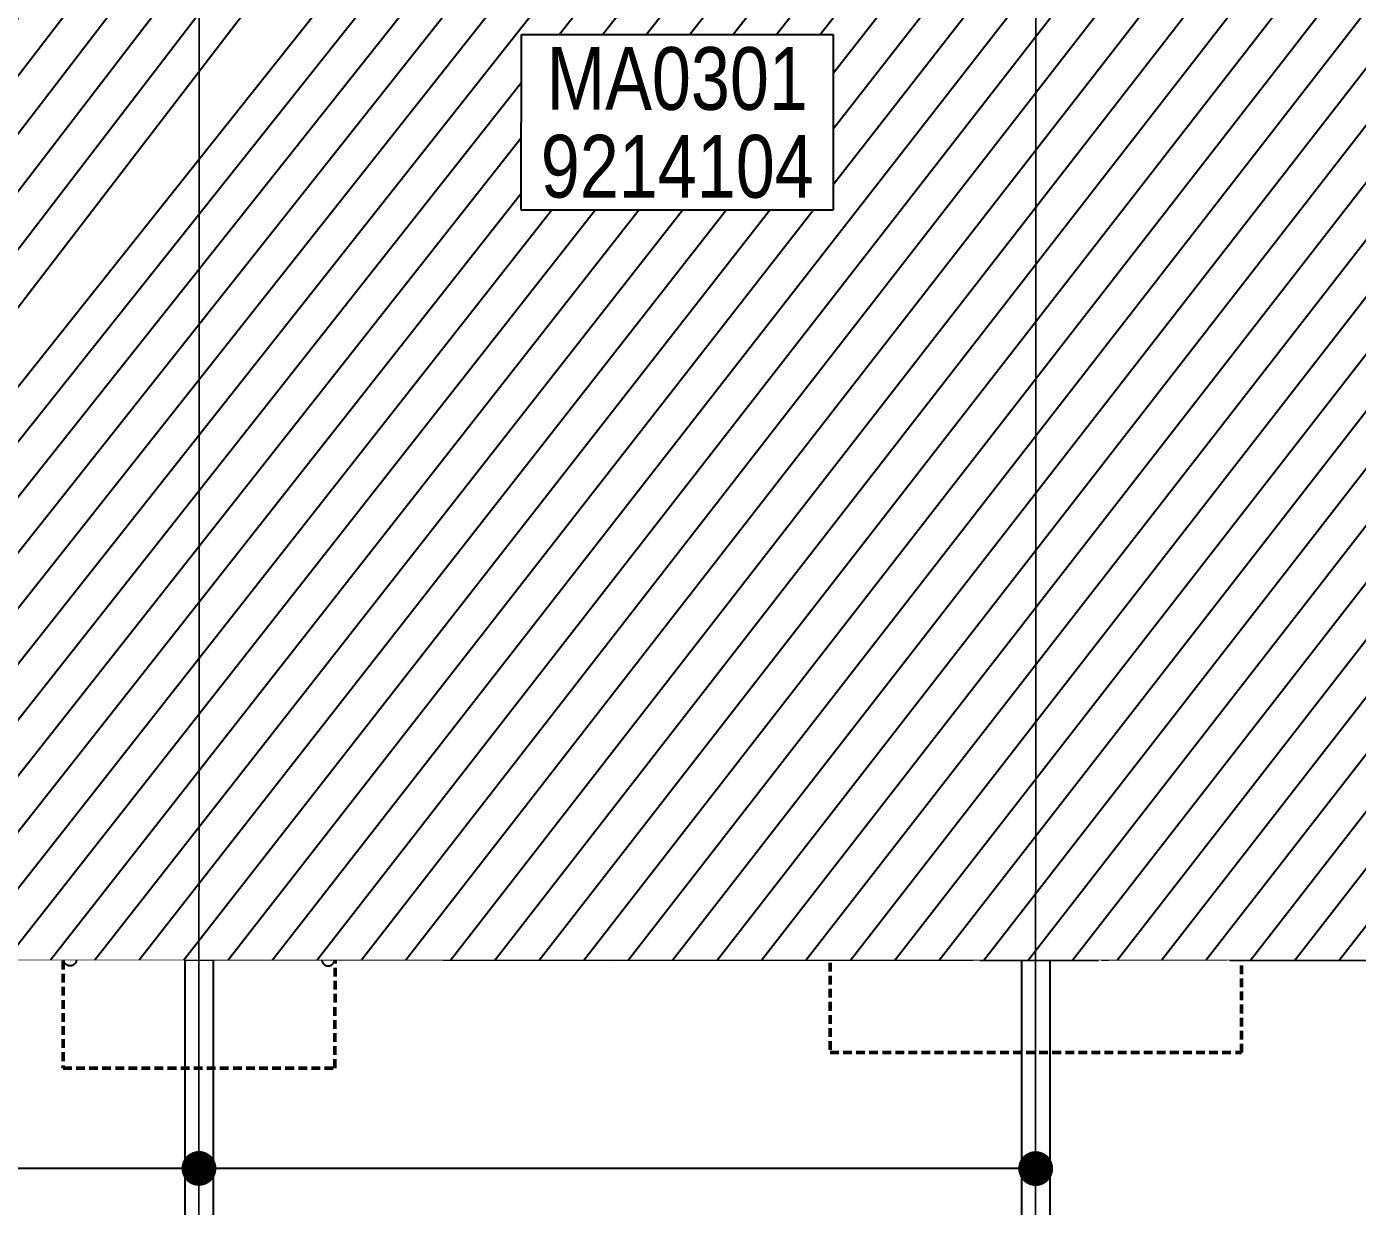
# Model space of a CAD drawing. Header units: centimetres. Extents: x -6122352 to 7132207, y -1694241 to 1947892.
# Drawn here: x 61283 to 70825, y -128725 to -120267 of the extents above; entities that cross this region are included whole.
import ezdxf
from ezdxf.xclip import XClip

# ---------------------------------------------------------------- set-up
doc = ezdxf.new("R2010")
doc.units = ezdxf.units.CM
doc.header["$MEASUREMENT"] = 0
doc.header["$XCLIPFRAME"] = 2
for name, pattern in [('DASHED2', [0.375, 0.25, -0.125]), ('XR-AR-END-SETTING OUT PLAN$0$23585-XR-AR-END-GROUND FLOOR$0$23261-XR-AR-SI-GF$0$HIDDEN', [0.375, 0.25, -0.125]), ('XR-AR-END-SETTING OUT PLAN$0$23585-XR-AR-END-GROUND FLOOR$0$945-4P-1-101-GROUND FLOOR PLAN$0$XR-MIDDLE-GROUND FLOOR PLAN$0$HIDDEN2', [0.1875, 0.125, -0.0625]), ('XR-AR-END-SETTING OUT PLAN$0$23585-XR-AR-END-GROUND FLOOR$0$XR-END-GROUND FLOOR PLAN$0$HIDDEN', [9.525, 6.35, -3.175]), ('XR-AR-END-SETTING OUT PLAN$0$23585-XR-AR-END-GROUND FLOOR$0$XR-END-GROUND FLOOR PLAN$0$HIDDEN2', [0.1875, 0.125, -0.0625]), ('XR-AR-MID-SETTING OUT FOR MASTER$0$23585-XR-AR-MID-GROUND FLOOR$0$23261-XR-AR-SI-GF$0$HIDDEN', [0.375, 0.25, -0.125]), ('XR-AR-MID-SETTING OUT FOR MASTER$0$23585-XR-AR-MID-GROUND FLOOR$0$945-4P-1-101-GROUND FLOOR PLAN$0$XR-MIDDLE-GROUND FLOOR PLAN$0$HIDDEN', [9.525, 6.35, -3.175]), ('XR-AR-MID-SETTING OUT FOR MASTER$0$23585-XR-AR-MID-GROUND FLOOR$0$945-4P-1-101-GROUND FLOOR PLAN$0$XR-MIDDLE-GROUND FLOOR PLAN$0$HIDDEN2', [0.1875, 0.125, -0.0625])]:
    doc.linetypes.add(name, pattern=pattern)
for name, color, linetype in [('00-MI-DIM', 7, 'Continuous'), ('@MI-REF LAYER', 7, 'Continuous'), ('B_TH_6', 7, 'Continuous'), ('XR-AR-END-SETTING OUT PLAN$0$23585-XR-AR-END-GROUND FLOOR$0$A-Flor-Hral', 3, 'Continuous'), ('XR-AR-END-SETTING OUT PLAN$0$23585-XR-AR-END-GROUND FLOOR$0$A-Flor-Strs', 1, 'Continuous'), ('XR-AR-MID-SETTING OUT FOR MASTER$0$23585-XR-AR-MID-GROUND FLOOR$0$A-Flor-Strs', 1, 'Continuous'), ('XR-AR-MID-SETTING OUT FOR MASTER$0$23585-XR-AR-MID-GROUND FLOOR$0$GS-HATCH-FLOOR TILE', 251, 'Continuous')]:
    doc.layers.add(name, color=color, linetype=linetype)
doc.layers.add('08-Compound Wall-4', color=7, linetype='Continuous', lineweight=25, true_color=0xff4405)
doc.layers.add('23585-XR-AR-DAMAC PLOT LIMITS$0$1-End units', color=7, linetype='Continuous', lineweight=5, true_color=0xf8991e)
for name, color, linetype, lineweight in [('23585-XR-AR-DAMAC PLOT LIMITS$0$1-Mid units', 41, 'Continuous', 5), ('@ Foundations', 4, 'DASHED2', 50), ('A-ANNO-TEXT', 3, 'Continuous', 25), ('XR-AR-END-SETTING OUT PLAN$0$23585-XR-AR-END-GROUND FLOOR$0$A-DOOR-FULL', 1, 'Continuous', 9), ('XR-AR-END-SETTING OUT PLAN$0$23585-XR-AR-END-GROUND FLOOR$0$A-FLOR-OVHD', 9, 'XR-AR-END-SETTING OUT PLAN$0$23585-XR-AR-END-GROUND FLOOR$0$23261-XR-AR-SI-GF$0$HIDDEN', 15), ('XR-AR-END-SETTING OUT PLAN$0$23585-XR-AR-END-GROUND FLOOR$0$A-GLAZ-SILL', 8, 'Continuous', 5), ('XR-AR-END-SETTING OUT PLAN$0$23585-XR-AR-END-GROUND FLOOR$0$A-GLAZ-WNDO', 232, 'Continuous', 9), ('XR-AR-END-SETTING OUT PLAN$0$23585-XR-AR-END-GROUND FLOOR$0$A-WALL', 7, 'Continuous', 30), ('XR-AR-END-SETTING OUT PLAN$0$23585-XR-AR-END-GROUND FLOOR$0$A-WALL-FNSH', 9, 'Continuous', 5), ('XR-AR-END-SETTING OUT PLAN$0$23585-XR-AR-END-GROUND FLOOR$0$S-COLS', 51, 'Continuous', 40), ('XR-AR-END-SETTING OUT PLAN$0$23585-XR-AR-END-GROUND FLOOR$0$S-COLS-PATT', 8, 'Continuous', 5), ('XR-AR-MID-SETTING OUT FOR MASTER$0$23585-XR-AR-MID-GROUND FLOOR$0$$A-GLAZ-WNDO', 232, 'Continuous', 9), ('XR-AR-MID-SETTING OUT FOR MASTER$0$23585-XR-AR-MID-GROUND FLOOR$0$$A-WALL', 1, 'Continuous', 5), ('XR-AR-MID-SETTING OUT FOR MASTER$0$23585-XR-AR-MID-GROUND FLOOR$0$A-DOOR', 31, 'Continuous', 5), ('XR-AR-MID-SETTING OUT FOR MASTER$0$23585-XR-AR-MID-GROUND FLOOR$0$A-DOOR-FULL', 1, 'Continuous', 9), ('XR-AR-MID-SETTING OUT FOR MASTER$0$23585-XR-AR-MID-GROUND FLOOR$0$A-EQUP-KITN-PLAN', 202, 'Continuous', 9), ('XR-AR-MID-SETTING OUT FOR MASTER$0$23585-XR-AR-MID-GROUND FLOOR$0$A-FLOR-OVHD', 9, 'XR-AR-MID-SETTING OUT FOR MASTER$0$23585-XR-AR-MID-GROUND FLOOR$0$23261-XR-AR-SI-GF$0$HIDDEN', 15), ('XR-AR-MID-SETTING OUT FOR MASTER$0$23585-XR-AR-MID-GROUND FLOOR$0$A-FLOR-PATT', 8, 'Continuous', 5), ('XR-AR-MID-SETTING OUT FOR MASTER$0$23585-XR-AR-MID-GROUND FLOOR$0$A-GLAZ-SILL', 8, 'Continuous', 5), ('XR-AR-MID-SETTING OUT FOR MASTER$0$23585-XR-AR-MID-GROUND FLOOR$0$A-GLAZ-WNDO', 232, 'Continuous', 9), ('XR-AR-MID-SETTING OUT FOR MASTER$0$23585-XR-AR-MID-GROUND FLOOR$0$A-WALL', 7, 'Continuous', 30), ('XR-AR-MID-SETTING OUT FOR MASTER$0$23585-XR-AR-MID-GROUND FLOOR$0$A-WALL-FNSH', 9, 'Continuous', 5), ('XR-AR-MID-SETTING OUT FOR MASTER$0$23585-XR-AR-MID-GROUND FLOOR$0$S-COLS', 51, 'Continuous', 40)]:
    doc.layers.add(name, color=color, linetype=linetype, lineweight=lineweight)
doc.styles.add('Xref group 33-41$0$Overall SOP Plan$0$LAC-609-NG10-1-XREF-GRID-125SC$0$GRID-DIM-NO', font='arial.ttf', dxfattribs={"width": 0.8})

# ---------------------------------------------------------------- blocks, each defined once
blk = doc.blocks.new('23585-XR-AR-DAMAC PLOT LIMITS')
at = {"layer": '23585-XR-AR-DAMAC PLOT LIMITS$0$1-End units', "color": 251, "true_color": 0x636466}
blk.add_lwpolyline([(496517.9643, 2768874.1215), (496522.0177, 2768878.5453), (496524.1457, 2768880.8677), (496541.8407, 2768864.6541), (496535.6593, 2768857.9077)], close=True, dxfattribs=at)
at = {"layer": '23585-XR-AR-DAMAC PLOT LIMITS$0$1-Mid units', "color": 251, "true_color": 0x636466}
for points in [[(496513.9109, 2768869.6977), (496517.9643, 2768874.1215), (496535.6593, 2768857.9077), (496531.6059, 2768853.4841)], [(496509.8575, 2768865.2741), (496513.9109, 2768869.6977), (496531.6059, 2768853.4841), (496527.5525, 2768849.0603)]]:
    blk.add_lwpolyline(points, close=True, dxfattribs=at)
blk = doc.blocks.new('A$Cf093b529')
at = {"layer": 'A-ANNO-TEXT'}
blk.add_blockref('23585-XR-AR-DAMAC PLOT LIMITS', (-495391.9901, -2768603.4419), dxfattribs=at)
blk = doc.blocks.new('XR-AR-END-SETTING OUT PLAN$0$23585-XR-AR-END-GROUND FLOOR$0$XR-END-GROUND FLOOR PLAN$0$A$C69996ABC')
at = {"layer": 'XR-AR-END-SETTING OUT PLAN$0$23585-XR-AR-END-GROUND FLOOR$0$A-GLAZ-SILL'}
blk.add_line((0.25, 1), (0.25, 0.1), dxfattribs=at)
at = {"layer": 'XR-AR-END-SETTING OUT PLAN$0$23585-XR-AR-END-GROUND FLOOR$0$A-GLAZ-WNDO'}
for p, q in [((0, 1), (0, 0.95)), ((0.25, 1), (0, 1)), ((0.15, 0.95), (0.15, 1)), ((0.15, 1), (0.15, 0.1)), ((0, 0.95), (0.15, 0.95)), ((0, 0.95), (0, 0.15)), ((0.15, 0.15), (0, 0.15)), ((0, 0.1), (0, 0.15)), ((0.25, 0.1), (0, 0.1)), ((0.15, 0.1), (0.15, 0.15))]:
    blk.add_line(p, q, dxfattribs=at)
blk.add_lwpolyline([(0, 0.95), (0, 0.15), (0.05, 0.15), (0.05, 0.95)], close=True, dxfattribs=at)
blk.add_lwpolyline([(0.05, 0.1), (0, 0.1)], dxfattribs=at)
blk = doc.blocks.new('*U129')
for points in [[(91, 0), (41, 0), (41, 1021), (91, 1021)], [(0, 0), (38, 0), (38, -50), (50, -50), (50, -122), (0, -122)], [(1100, 0), (1062, 0), (1062, -50), (1050, -50), (1050, -122), (1100, -122)]]:
    blk.add_lwpolyline(points, close=True)
at = {"color": 8, "linetype": 'XR-AR-END-SETTING OUT PLAN$0$23585-XR-AR-END-GROUND FLOOR$0$XR-END-GROUND FLOOR PLAN$0$HIDDEN2'}
blk.add_arc((41, 0), 1021, 0, 90, dxfattribs=at)
at = {"layer": 'XR-AR-END-SETTING OUT PLAN$0$23585-XR-AR-END-GROUND FLOOR$0$A-GLAZ-SILL', "linetype": 'XR-AR-END-SETTING OUT PLAN$0$23585-XR-AR-END-GROUND FLOOR$0$945-4P-1-101-GROUND FLOOR PLAN$0$XR-MIDDLE-GROUND FLOOR PLAN$0$HIDDEN2', "ltscale": 3}
blk.add_lwpolyline([(0, 0), (1100, 0), (1100, -122), (0, -122)], close=True, dxfattribs=at)
blk = doc.blocks.new('*U36')
at = {"linetype": 'XR-AR-END-SETTING OUT PLAN$0$23585-XR-AR-END-GROUND FLOOR$0$XR-END-GROUND FLOOR PLAN$0$HIDDEN', "ltscale": 0.2}
blk.add_lwpolyline([(672.5, 0, 0, 0, 0), (125, 0, 16.7, 16.7, 0), (62.5, -171.7, 16.7, 16.7, 0), (-62.5, 171.7, 16.7, 16.7, 0), (-125, 0, 0, 0, 0), (-771.8, 0, 0, 0, 0)], format="xyseb", dxfattribs=at)
blk = doc.blocks.new('XR-AR-END-SETTING OUT PLAN$0$23585-XR-AR-END-GROUND FLOOR$0$A$C75a8815d')
at = {"layer": 'XR-AR-END-SETTING OUT PLAN$0$23585-XR-AR-END-GROUND FLOOR$0$S-COLS', "color": 252, "lineweight": 30}
for points in [[(6049.9, 3656.8), (6049.9, 2256.8), (6249.9, 2256.8), (6249.9, 3656.8)], [(6050, 1200), (6050, 0), (6250, 0), (6250, 1200)]]:
    blk.add_lwpolyline(points, close=True, dxfattribs=at)
blk = doc.blocks.new('XR-AR-END-SETTING OUT PLAN')
at = {"layer": '08-Compound Wall-4', "ltscale": 100}
blk.add_lwpolyline([(9050.1, 5500), (9050.1, 1500), (9250.1, 1500), (9250.1, 5500)], dxfattribs=at)
at = {"layer": 'XR-AR-END-SETTING OUT PLAN$0$23585-XR-AR-END-GROUND FLOOR$0$A-Flor-Hral', "color": 8}
for p, q in [((8000.1, 11526.8), (8000.1, 12800)), ((8050.1, 11545), (8050.1, 12850))]:
    blk.add_line(p, q, dxfattribs=at)
at = {"layer": 'XR-AR-END-SETTING OUT PLAN$0$23585-XR-AR-END-GROUND FLOOR$0$A-FLOR-OVHD', "color": 8, "ltscale": 5}
blk.add_lwpolyline([(8549.8, 7912.7), (9050, 7912.7), (9050, 7412.7), (8549.8, 7412.7)], close=True, dxfattribs=at)
for points in [[(8549.8, 7912.7), (9050, 7412.7)], [(9050, 7912.7), (8549.8, 7412.7)], [(8850.1, 5750), (9050.1, 6550)], [(8850.1, 6550), (9050.1, 5750)]]:
    blk.add_lwpolyline(points, dxfattribs=at)
at = {"layer": 'XR-AR-END-SETTING OUT PLAN$0$23585-XR-AR-END-GROUND FLOOR$0$A-Flor-Strs', "color": 8}
for p, q in [((7950.1, 12800), (7950.1, 11508.5)), ((8000.1, 12190), (7950.1, 12190)), ((8050.1, 12190), (9050.1, 12190)), ((8000.1, 11910), (7950.1, 11910)), ((8050.1, 11910), (9050.1, 11910)), ((8000.1, 11630), (7950.1, 11630)), ((8050.1, 11630), (8280.1, 11630))]:
    blk.add_line(p, q, dxfattribs=at)
at = {"layer": 'XR-AR-END-SETTING OUT PLAN$0$23585-XR-AR-END-GROUND FLOOR$0$A-Flor-Strs', "color": 8, "linetype": 'XR-AR-END-SETTING OUT PLAN$0$23585-XR-AR-END-GROUND FLOOR$0$XR-END-GROUND FLOOR PLAN$0$HIDDEN', "ltscale": 0.1}
for p, q in [((8280.1, 11630), (8413.8, 11630)), ((8500, 11630), (9050.1, 11630)), ((7950.1, 11508.5), (7950.1, 8110)), ((8000.1, 9060), (8000.1, 11526.8)), ((8050.1, 9010), (8050.1, 11545)), ((8000.1, 11350), (7950.1, 11350)), ((8050.1, 11350), (9050.1, 11350)), ((8000.1, 11070), (7950.1, 11070)), ((8050.1, 11070), (9050.1, 11070)), ((8000.1, 10790), (7950.1, 10790)), ((8050.1, 10790), (9050.1, 10790)), ((8000.1, 10510), (7950.1, 10510)), ((8050.1, 10510), (9050.1, 10510)), ((8000.1, 10230), (7950.1, 10230)), ((8050.1, 10230), (9030.1, 10230)), ((8000.1, 9950), (7950.1, 9950)), ((8050.1, 9950), (9030.1, 9950)), ((8050.1, 9840), (9030.1, 9840)), ((8000.1, 9670), (7950.1, 9670)), ((8050.1, 9670), (9030.1, 9670)), ((8000.1, 9390), (7950.1, 9390)), ((8050.1, 9390), (9030.1, 9390)), ((8000.1, 9110), (7950.1, 9110)), ((8050.1, 9110), (9030.1, 9110)), ((7950.1, 9060), (8000.1, 9060)), ((7950.1, 9010), (8050.1, 9010)), ((7950.1, 8210), (9050.1, 8210)), ((7950.1, 8160), (9050.1, 8160)), ((7950.1, 8110), (9050.1, 8110))]:
    blk.add_line(p, q, dxfattribs=at)
at = {"layer": 'XR-AR-END-SETTING OUT PLAN$0$23585-XR-AR-END-GROUND FLOOR$0$A-Flor-Strs', "color": 8}
for points in [[(8550.1, 12190), (8550.1, 13300), (7110.1, 13300)], [(8413.8, 11630), (8500.1, 11630)]]:
    blk.add_lwpolyline(points, dxfattribs=at)
at = {"layer": 'XR-AR-END-SETTING OUT PLAN$0$23585-XR-AR-END-GROUND FLOOR$0$A-Flor-Strs', "color": 8, "const_width": 20}
blk.add_lwpolyline([(8325.1, 12330), (8550.1, 12190), (8775.1, 12330)], dxfattribs=at)
at = {"layer": 'XR-AR-END-SETTING OUT PLAN$0$23585-XR-AR-END-GROUND FLOOR$0$A-WALL', "color": 8}
for p, q in [((8100.1, 6650), (9250.1, 6650)), ((8100.1, 6650), (8100.1, 6550)), ((8750.1, 5750), (8750.1, 6650)), ((9250.1, 6650), (9250.1, 5500)), ((8100.1, 6550), (8750.1, 6550)), ((8700.1, 5750), (8750.1, 5750)), ((8700.1, 5500), (8700.1, 5750)), ((9250.1, 5500), (8700.1, 5500)), ((9050.1, 5500), (9050.1, 5500))]:
    blk.add_line(p, q, dxfattribs=at)
for points in [[(9250.1, 6650), (9050.1, 6650), (9050.1, 8750), (6850.1, 8750), (6850.1, 8700), (6750.1, 8700), (6750.1, 8750), (6650.1, 8750), (6650.1, 8850), (6950.1, 8850), (6950.1, 8900), (7050.1, 8900), (7050.1, 8850), (9050.1, 8850), (9050.1, 10350), (7050.1, 10350), (7050.1, 9800), (6950.1, 9800), (6950.1, 10550), (7050.1, 10550), (7050.1, 10450), (9050.1, 10450), (9049.9, 19523.4), (9250, 19523.4)], [(7150.1, 12100), (7100.1, 12100), (7100.1, 11550), (7150.1, 11550)], [(3250.1, 5500), (7760.1, 5500), (7760.1, 5750), (3250.1, 5750)]]:
    blk.add_lwpolyline(points, close=True, dxfattribs=at)
for points in [[(7250.1, 12200), (7250.1, 11450), (6950.1, 11450), (6950.1, 12750), (7950.1, 12750), (7950.1, 12650), (7100.1, 12650), (7100.1, 12200), (7250.1, 12200), (7250.1, 12200), (7250.1, 12200)], [(7050.1, 10450), (7050.1, 10350)], [(9050.1, 10450), (9050.1, 10350)], [(6750.1, 7650), (6750.1, 7800), (6850.1, 7800), (6850.1, 7750), (7450.1, 7750), (7450.1, 5750), (7350.1, 5750), (7350.1, 7650), (6750.1, 7650)], [(9050.1, 5750), (8850.1, 5750), (8850.1, 6550), (9050.1, 6550), (9050.1, 5750)]]:
    blk.add_lwpolyline(points, dxfattribs=at)
at = {"layer": 'XR-AR-END-SETTING OUT PLAN$0$23585-XR-AR-END-GROUND FLOOR$0$A-WALL-FNSH', "color": 8}
for p, q in [((6870.1, 8700), (6850.1, 8700)), ((9030.1, 8730), (6870.1, 8730)), ((6870.1, 8730), (6870.1, 8700)), ((9030.1, 6670), (9030.1, 8730)), ((8080.1, 6670), (9030.1, 6670)), ((8080.1, 6670), (8080.1, 6530)), ((8080.1, 6530), (8730.1, 6530)), ((8730.1, 5770), (8730.1, 6530)), ((8680.1, 5650), (8680.1, 5770)), ((8680.1, 5770), (8730.1, 5770))]:
    blk.add_line(p, q, dxfattribs=at)
for points in [[(6981.5, 9800), (7070.1, 9800), (7070.1, 10330), (9030.1, 10330), (9030.1, 8870), (7070.1, 8870), (7070.1, 8900), (7050.1, 8900)], [(6850.1, 7800), (6870.1, 7800), (6870.1, 7770), (7470.1, 7770), (7470.1, 5770), (7780.1, 5770), (7780.1, 5650)]]:
    blk.add_lwpolyline(points, dxfattribs=at)
at = {"layer": 'XR-AR-END-SETTING OUT PLAN$0$23585-XR-AR-END-GROUND FLOOR$0$S-COLS-PATT', "color": 8}
for p, q in [((7100.1, 12100), (7137.4, 12100)), ((7141.9, 12100), (7150.1, 12100)), ((7200.1, 12100), (7250.1, 12100))]:
    blk.add_line(p, q, dxfattribs=at)
at = {"color": 8, "xscale": 1000.000000000054, "yscale": 1000.000000000054, "zscale": 1000.000000000054, "rotation": 90}
blk.add_blockref('XR-AR-END-SETTING OUT PLAN$0$23585-XR-AR-END-GROUND FLOOR$0$XR-END-GROUND FLOOR PLAN$0$A$C69996ABC', (8780.1, 5500), dxfattribs=at)
at = {"layer": 'XR-AR-END-SETTING OUT PLAN$0$23585-XR-AR-END-GROUND FLOOR$0$A-DOOR-FULL', "color": 8, "rotation": 270}
for p, xscale, yscale, zscale in [((7050.1, 10550), -0.8181818181818169, 0.8181818181818169, 0.8181818181818167), ((7050.1, 8900), -0.8181818181818169, 0.8181818181818169, 0.8181818181818167), ((6850.1, 8700), 0.8181818181818152, 0.8181818181818152, 0.8181818181818152)]:
    blk.add_blockref('*U129', p, dxfattribs=dict(at, xscale=xscale, yscale=yscale, zscale=zscale))
at = {"layer": 'XR-AR-END-SETTING OUT PLAN$0$23585-XR-AR-END-GROUND FLOOR$0$A-FLOR-OVHD', "color": 8, "xscale": -0.999999999999999, "rotation": 199.9831065219304}
blk.add_blockref('*U36', (8500, 11710), dxfattribs=at)
at = {"layer": 'XR-AR-END-SETTING OUT PLAN$0$23585-XR-AR-END-GROUND FLOOR$0$S-COLS-PATT', "color": 8}
blk.add_blockref('XR-AR-END-SETTING OUT PLAN$0$23585-XR-AR-END-GROUND FLOOR$0$A$C75a8815d', (3000.1, 5500), dxfattribs=at)
blk = doc.blocks.new('END UNIT')
at = {"xscale": 0.001, "yscale": 0.001, "zscale": 0.001}
blk.add_blockref('XR-AR-END-SETTING OUT PLAN', (-9.1502, 0), dxfattribs=at)
blk = doc.blocks.new('XR-AR-MID-SETTING OUT FOR MASTER$0$23585-XR-AR-MID-GROUND FLOOR$0$945-4P-1-101-GROUND FLOOR PLAN$0$XR-MIDDLE-CAR PARK HATCH')
at = {"layer": 'XR-AR-MID-SETTING OUT FOR MASTER$0$23585-XR-AR-MID-GROUND FLOOR$0$A-FLOR-PATT'}
blk.add_lwpolyline([(9250, 100), (9250, 5500), (15050, 5502.7), (15050, 100.5)], close=True, dxfattribs=at)
blk = doc.blocks.new('*U1930')
for points in [[(91, 0), (41, 0), (41, 1021), (91, 1021)], [(0, 0), (38, 0), (38, -50), (50, -50), (50, -122), (0, -122)], [(1100, 0), (1062, 0), (1062, -50), (1050, -50), (1050, -122), (1100, -122)]]:
    blk.add_lwpolyline(points, close=True)
at = {"color": 8, "linetype": 'XR-AR-MID-SETTING OUT FOR MASTER$0$23585-XR-AR-MID-GROUND FLOOR$0$945-4P-1-101-GROUND FLOOR PLAN$0$XR-MIDDLE-GROUND FLOOR PLAN$0$HIDDEN2'}
blk.add_arc((41, 0), 1021, 0, 90, dxfattribs=at)
at = {"layer": 'XR-AR-MID-SETTING OUT FOR MASTER$0$23585-XR-AR-MID-GROUND FLOOR$0$A-GLAZ-SILL', "linetype": 'XR-AR-MID-SETTING OUT FOR MASTER$0$23585-XR-AR-MID-GROUND FLOOR$0$945-4P-1-101-GROUND FLOOR PLAN$0$XR-MIDDLE-GROUND FLOOR PLAN$0$HIDDEN2', "ltscale": 3}
blk.add_lwpolyline([(0, 0), (1100, 0), (1100, -122), (0, -122)], close=True, dxfattribs=at)
blk = doc.blocks.new('*U27')
for points in [[(91, 0), (41, 0), (41, 1021), (91, 1021)], [(0, 0), (38, 0), (38, -50), (50, -50), (50, -250), (0, -250)], [(1100, 0), (1062, 0), (1062, -50), (1050, -50), (1050, -250), (1100, -250)]]:
    blk.add_lwpolyline(points, close=True)
at = {"color": 8, "linetype": 'XR-AR-MID-SETTING OUT FOR MASTER$0$23585-XR-AR-MID-GROUND FLOOR$0$945-4P-1-101-GROUND FLOOR PLAN$0$XR-MIDDLE-GROUND FLOOR PLAN$0$HIDDEN2'}
blk.add_arc((41, 0), 1021, 0, 90, dxfattribs=at)
at = {"layer": 'XR-AR-MID-SETTING OUT FOR MASTER$0$23585-XR-AR-MID-GROUND FLOOR$0$A-GLAZ-SILL', "linetype": 'XR-AR-MID-SETTING OUT FOR MASTER$0$23585-XR-AR-MID-GROUND FLOOR$0$945-4P-1-101-GROUND FLOOR PLAN$0$XR-MIDDLE-GROUND FLOOR PLAN$0$HIDDEN2', "ltscale": 3}
blk.add_lwpolyline([(0, 0), (1100, 0), (1100, -250), (0, -250)], close=True, dxfattribs=at)
blk = doc.blocks.new('XR-AR-MID-SETTING OUT FOR MASTER$0$23585-XR-AR-MID-GROUND FLOOR$0$945-4P-1-101-GROUND FLOOR PLAN$0$XR-MIDDLE-GROUND FLOOR PLAN$0$A$C69996ABC')
at = {"layer": 'XR-AR-MID-SETTING OUT FOR MASTER$0$23585-XR-AR-MID-GROUND FLOOR$0$A-FLOR-OVHD', "linetype": 'XR-AR-MID-SETTING OUT FOR MASTER$0$23585-XR-AR-MID-GROUND FLOOR$0$945-4P-1-101-GROUND FLOOR PLAN$0$XR-MIDDLE-GROUND FLOOR PLAN$0$HIDDEN2', "ltscale": 5}
for p, q in [((0, 0.9), (0.1, 0.9)), ((0, 0.9), (0, 0)), ((0, 0), (0.1, 0))]:
    blk.add_line(p, q, dxfattribs=at)
blk.add_lwpolyline([(0.1, 0.85), (0.25, 0.45), (0.1, 0.05)], dxfattribs=at)
at = {"layer": 'XR-AR-MID-SETTING OUT FOR MASTER$0$23585-XR-AR-MID-GROUND FLOOR$0$A-GLAZ-WNDO'}
for p, q in [((0.1, 0.85), (0.1, 0.9)), ((0.1, 0.9), (0.1, 0)), ((0.25, 0.9), (0.25, 0.85)), ((0.25, 0.85), (0.1, 0.85)), ((0.25, 0.85), (0.25, 0.05)), ((0.1, 0), (0.1, 0.05)), ((0.1, 0.05), (0.25, 0.05)), ((0.25, 0), (0.25, 0.05))]:
    blk.add_line(p, q, dxfattribs=at)
for points in [[(0.25, 0.9), (0.1, 0.9)], [(0.1, 0), (0.25, 0)]]:
    blk.add_lwpolyline(points, dxfattribs=at)
blk.add_lwpolyline([(0.25, 0.85), (0.25, 0.05), (0.2, 0.05), (0.2, 0.85)], close=True, dxfattribs=at)
blk = doc.blocks.new('XR-AR-MID-SETTING OUT FOR MASTER$0$23585-XR-AR-MID-GROUND FLOOR$0$945-4P-1-101-GROUND FLOOR PLAN$0$XR-MIDDLE-GROUND FLOOR PLAN$0$A$C70344426')
at = {"layer": 'XR-AR-MID-SETTING OUT FOR MASTER$0$23585-XR-AR-MID-GROUND FLOOR$0$A-GLAZ-SILL'}
blk.add_line((0.25, 2.65), (0.25, 0), dxfattribs=at)
at = {"layer": 'XR-AR-MID-SETTING OUT FOR MASTER$0$23585-XR-AR-MID-GROUND FLOOR$0$A-GLAZ-WNDO'}
for p, q in [((0, 2.65), (0, 2.6)), ((0, 2.65), (0.25, 2.65)), ((0, 2.6), (0.15, 2.6)), ((0.15, 2.6), (0.15, 2.65)), ((0.15, 2.6), (0.15, 0)), ((0, 1.8), (0, 1.75)), ((0.15, 1.8), (0, 1.8)), ((0, 1.75), (0.15, 1.75)), ((0.15, 1.75), (0.15, 1.8)), ((0, 0.9), (0, 0.85)), ((0.15, 0.9), (0, 0.9)), ((0.15, 0.85), (0.15, 0.9)), ((0, 0.85), (0.15, 0.85)), ((0, 0.85), (0, 0.05)), ((0.15, 0.05), (0, 0.05)), ((0, 0), (0, 0.05)), ((0.15, 0), (0.15, 0.05)), ((0.25, 0), (0, 0))]:
    blk.add_line(p, q, dxfattribs=at)
blk.add_lwpolyline([(0.05, 1.8), (0.05, 2.6), (0, 2.6), (0, 0.9), (0.05, 0.9), (0.05, 1.75)], dxfattribs=at)
blk.add_lwpolyline([(0, 0.85), (0, 0.05), (0.05, 0.05), (0.05, 0.85)], close=True, dxfattribs=at)
blk = doc.blocks.new('*U28')
for points in [[(0, 70), (38, 70), (38, 120), (50, 120), (50, 180), (0, 180)], [(1100, 70), (1062, 70), (1062, 120), (1050, 120), (1050, 180), (1100, 180)], [(91, 70), (41, 70), (41, -951), (91, -951)]]:
    blk.add_lwpolyline(points, close=True)
at = {"color": 8, "linetype": 'XR-AR-MID-SETTING OUT FOR MASTER$0$23585-XR-AR-MID-GROUND FLOOR$0$945-4P-1-101-GROUND FLOOR PLAN$0$XR-MIDDLE-GROUND FLOOR PLAN$0$HIDDEN2'}
blk.add_arc((41, 70), 1021, 270, 0, dxfattribs=at)
at = {"layer": 'XR-AR-MID-SETTING OUT FOR MASTER$0$23585-XR-AR-MID-GROUND FLOOR$0$A-GLAZ-SILL', "linetype": 'XR-AR-MID-SETTING OUT FOR MASTER$0$23585-XR-AR-MID-GROUND FLOOR$0$945-4P-1-101-GROUND FLOOR PLAN$0$XR-MIDDLE-GROUND FLOOR PLAN$0$HIDDEN2', "ltscale": 3}
blk.add_lwpolyline([(0, 70), (1100, 70), (1100, 180), (0, 180)], close=True, dxfattribs=at)
blk = doc.blocks.new('XR-AR-MID-SETTING OUT FOR MASTER$0$23585-XR-AR-MID-GROUND FLOOR$0$945-4P-1-101-GROUND FLOOR PLAN$0$XR-MIDDLE-GROUND FLOOR PLAN$0$A$C2DB306E2')
at = {"layer": 'XR-AR-MID-SETTING OUT FOR MASTER$0$23585-XR-AR-MID-GROUND FLOOR$0$A-DOOR-FULL'}
for p, q in [((0.15, 1.25), (0.05, 1.25)), ((0.05, 1.25), (0.05, 1.2)), ((0.15, 1.2), (0.15, 1.25)), ((0.05, 1.2), (0.15, 1.2)), ((0, 0.8), (0, 0)), ((0, 0.8), (0.04, 0.8)), ((0.04, 0.8), (0.04, 0)), ((0.05, 0.35), (0.05, 0.4)), ((0.05, 0.4), (0.15, 0.4)), ((0.15, 0.4), (0.15, 0.35)), ((0.15, 0.35), (0.05, 0.35)), ((0, 0), (0.04, 0))]:
    blk.add_line(p, q, dxfattribs=at)
at = {"layer": 'XR-AR-MID-SETTING OUT FOR MASTER$0$23585-XR-AR-MID-GROUND FLOOR$0$A-GLAZ-SILL', "linetype": 'XR-AR-MID-SETTING OUT FOR MASTER$0$23585-XR-AR-MID-GROUND FLOOR$0$945-4P-1-101-GROUND FLOOR PLAN$0$XR-MIDDLE-GROUND FLOOR PLAN$0$HIDDEN2', "ltscale": 3}
for p, q in [((0.05, 1.2), (0.05, 0.4)), ((0.15, 1.2), (0.15, 0.4))]:
    blk.add_line(p, q, dxfattribs=at)
blk = doc.blocks.new('XR-AR-MID-SETTING OUT FOR MASTER$0$23585-XR-AR-MID-GROUND FLOOR$0$945-4P-1-101-GROUND FLOOR PLAN$0$XR-MIDDLE-GROUND FLOOR PLAN$0$WRFWF')
at = {"layer": 'XR-AR-MID-SETTING OUT FOR MASTER$0$23585-XR-AR-MID-GROUND FLOOR$0$A-FLOR-OVHD', "linetype": 'XR-AR-MID-SETTING OUT FOR MASTER$0$23585-XR-AR-MID-GROUND FLOOR$0$945-4P-1-101-GROUND FLOOR PLAN$0$XR-MIDDLE-GROUND FLOOR PLAN$0$HIDDEN', "ltscale": 0.1}
for p, q in [((9250, 14090), (9250, 9909.4)), ((10350, 14089.4), (9250, 14089.4)), ((10350, 13809.4), (9250, 13809.4)), ((10350, 13529.4), (9250, 13529.4)), ((10350, 13249.4), (9250, 13249.4)), ((10350, 12969.4), (9250, 12969.4)), ((10350, 12689.4), (9250, 12689.4)), ((10350, 12409.4), (9250, 12409.4)), ((10350, 12129.4), (9250, 12129.4)), ((10350, 11849.4), (9250, 11849.4)), ((10350, 11569.4), (9250, 11569.4)), ((10350, 11289.4), (9250, 11289.4)), ((10350, 11009.4), (9250, 11009.4)), ((10350, 11009.4), (10350, 9909.4)), ((10350, 9909.4), (9250, 9909.4))]:
    blk.add_line(p, q, dxfattribs=at)
blk.add_lwpolyline([(10350, 14370), (10350, 11009.4)], dxfattribs=at)
blk = doc.blocks.new('*U26')
at = {"color": 0, "linetype": 'ByBlock'}
blk.add_line((0, 300.4), (0, 0), dxfattribs=at)
at = {"color": 0, "linetype": 'ByBlock', "const_width": 15}
blk.add_lwpolyline([(194.9, 187.9), (0, 300.4), (-194.9, 187.9)], dxfattribs=at)
blk.add_circle((0, 0), 45)
blk = doc.blocks.new('XR-AR-MID-SETTING OUT FOR MASTER$0$23585-XR-AR-MID-GROUND FLOOR$0$A$C08698786')
at = {"layer": 'XR-AR-MID-SETTING OUT FOR MASTER$0$23585-XR-AR-MID-GROUND FLOOR$0$S-COLS', "color": 252, "lineweight": 30}
for points in [[(5900, 11147.3), (5900, 9747.3), (6100, 9747.3), (6100, 11147.3)], [(-100, 9156.8), (-100, 7756.8), (100, 7756.8), (100, 9156.8)], [(-100, 6700), (-100, 5500), (100, 5500), (100, 6700)], [(5900, 6500), (5900, 5500), (6100, 5500), (6100, 6500)]]:
    blk.add_lwpolyline(points, close=True, dxfattribs=at)
blk = doc.blocks.new('XR-AR-MID-SETTING OUT FOR MASTER')
at = {"layer": 'XR-AR-MID-SETTING OUT FOR MASTER$0$23585-XR-AR-MID-GROUND FLOOR$0$A-EQUP-KITN-PLAN', "color": 8}
for p, q in [((5300, 12102.7), (5300, 14252.7)), ((4404.9, 12102.7), (5300, 12102.7)), ((4404.9, 11502.7), (4404.9, 12102.7))]:
    blk.add_line(p, q, dxfattribs=at)
at = {"layer": 'XR-AR-MID-SETTING OUT FOR MASTER$0$23585-XR-AR-MID-GROUND FLOOR$0$A-FLOR-OVHD', "color": 8, "linetype": 'XR-AR-MID-SETTING OUT FOR MASTER$0$23585-XR-AR-MID-GROUND FLOOR$0$23261-XR-AR-SI-GF$0$HIDDEN', "ltscale": 5}
for p, q in [((5579.9, 12102.7), (5579.9, 14852.7)), ((5900, 12002.7), (5400, 11502.7)), ((5400, 12002.7), (5900, 11502.7))]:
    blk.add_line(p, q, dxfattribs=at)
blk.add_lwpolyline([(2750, 12002.6), (3250, 12002.6), (3250, 11502.7), (2750, 11502.7)], close=True, dxfattribs=at)
for points in [[(2750, 12002.6), (3250, 11502.7)], [(2750, 11502.7), (3250, 12002.6)]]:
    blk.add_lwpolyline(points, dxfattribs=at)
at = {"layer": 'XR-AR-MID-SETTING OUT FOR MASTER$0$23585-XR-AR-MID-GROUND FLOOR$0$A-Flor-Strs', "color": 8}
for p, q in [((5900, 5802.7), (4250, 5802.7)), ((5900, 5502.7), (4250, 5502.7))]:
    blk.add_line(p, q, dxfattribs=at)
at = {"layer": 'XR-AR-MID-SETTING OUT FOR MASTER$0$23585-XR-AR-MID-GROUND FLOOR$0$A-WALL', "color": 8}
for points in [[(100, 19472.7), (-100, 19472.7), (-100, 5500), (100, 5500), (100, 8850.1), (1100, 8850.1), (1100, 8950.1), (100, 8950.1), (100, 10950), (2100, 10950), (2100, 9950.1), (2200, 9950.1), (2200.1, 11150), (2100.1, 11150), (2100, 11050), (100, 11050)], [(5900, 19472.7), (6100, 19472.7), (6100, 5500.2), (5900, 5500.2), (5900, 14852.7), (5500.1, 14852.7), (5500.1, 14952.7), (5900, 14952.7)], [(2200, 13652.6), (2200, 13652.6), (2200, 13852.6), (1200, 13852.7), (1200, 13752.7), (1850, 13752.6), (1850, 13102.6), (2100.1, 13102.6), (2100.1, 12652.6), (1950, 12652.6), (1950, 12552.4), (2100.1, 12552.4), (2100, 12050), (2200, 12050), (2200, 13202.6), (2050, 13202.6), (2050, 13652.6), (2200, 13652.6)], [(3400, 12202.7), (3500.1, 12202.7), (3500.1, 11502.7), (4400, 11502.7), (4400, 11252.7), (3650, 11252.7), (3650, 11027.6), (3400, 11027.6)], [(4250, 5500), (3050, 5500), (3050, 5750), (4000.2, 5750), (4000.2, 8850), (3300, 8850), (3300, 8950), (3400, 8950.2), (3400.1, 9927.6), (3650, 9927.6), (3650, 9100), (4250, 9100)], [(2100.1, 8950.1), (2099.9, 9050.2), (2200, 9050.2), (2200, 8950.1), (2300, 8950.2), (2300, 8850.1), (2000, 8850.1), (2000, 8950.1)], [(100, 5750), (400, 5750), (400, 5500), (100, 5500)]]:
    blk.add_lwpolyline(points, close=True, dxfattribs=at)
for points in [[(5700, 12002.7), (5900, 12002.7), (5900, 12102.7), (5300, 12102.7), (5300, 11502.7), (5300, 11502.7), (5300, 11252.7), (5900, 11252.7), (5900, 11502.7), (5400, 11502.7), (5400, 12002.7), (5700, 12002.7)], [(2100, 11050), (2100, 10950)]]:
    blk.add_lwpolyline(points, dxfattribs=at)
at = {"layer": 'XR-AR-MID-SETTING OUT FOR MASTER$0$23585-XR-AR-MID-GROUND FLOOR$0$A-WALL-FNSH', "color": 8}
for points in [[(2080, 10930), (120, 10930), (120, 8972.8), (1100, 8972.8), (1100, 8952.8)], [(2100, 9950), (2080, 9950), (2080, 10930)]]:
    blk.add_lwpolyline(points, dxfattribs=at)
at = {"layer": '08-Compound Wall-4', "ltscale": 100}
blk.add_blockref('XR-AR-MID-SETTING OUT FOR MASTER$0$23585-XR-AR-MID-GROUND FLOOR$0$945-4P-1-101-GROUND FLOOR PLAN$0$XR-MIDDLE-CAR PARK HATCH', (-9150, 0.2), dxfattribs=at)
at = {"layer": 'XR-AR-MID-SETTING OUT FOR MASTER$0$23585-XR-AR-MID-GROUND FLOOR$0$$A-GLAZ-WNDO', "color": 8}
for name, p, xscale, yscale, zscale, rotation in [('XR-AR-MID-SETTING OUT FOR MASTER$0$23585-XR-AR-MID-GROUND FLOOR$0$945-4P-1-101-GROUND FLOOR PLAN$0$XR-MIDDLE-GROUND FLOOR PLAN$0$A$C69996ABC', (5300, 11252.7), 1000.000000000049, 1000.000000000049, 1000.000000000049, 90), ('XR-AR-MID-SETTING OUT FOR MASTER$0$23585-XR-AR-MID-GROUND FLOOR$0$945-4P-1-101-GROUND FLOOR PLAN$0$XR-MIDDLE-GROUND FLOOR PLAN$0$A$C70344426', (400, 5500), -1000.000000000001, 1000.000000000001, 1000.000000000001, 270)]:
    blk.add_blockref(name, p, dxfattribs=dict(at, xscale=xscale, yscale=yscale, zscale=zscale, rotation=rotation))
at = {"layer": 'XR-AR-MID-SETTING OUT FOR MASTER$0$23585-XR-AR-MID-GROUND FLOOR$0$$A-WALL', "color": 8}
blk.add_blockref('XR-AR-MID-SETTING OUT FOR MASTER$0$23585-XR-AR-MID-GROUND FLOOR$0$945-4P-1-101-GROUND FLOOR PLAN$0$XR-MIDDLE-GROUND FLOOR PLAN$0$WRFWF', (-9150, -796.8), dxfattribs=at)
at = {"layer": 'XR-AR-MID-SETTING OUT FOR MASTER$0$23585-XR-AR-MID-GROUND FLOOR$0$A-DOOR', "color": 8, "xscale": -1000.000000000001, "yscale": 1000.000000000001, "zscale": 1000.000000000001, "rotation": 270}
blk.add_blockref('XR-AR-MID-SETTING OUT FOR MASTER$0$23585-XR-AR-MID-GROUND FLOOR$0$945-4P-1-101-GROUND FLOOR PLAN$0$XR-MIDDLE-GROUND FLOOR PLAN$0$A$C2DB306E2', (750, 8800.1), dxfattribs=at)
at = {"layer": 'XR-AR-MID-SETTING OUT FOR MASTER$0$23585-XR-AR-MID-GROUND FLOOR$0$A-DOOR-FULL', "color": 8, "xscale": 0.8181820445283869, "yscale": 0.8181820445283869, "zscale": 0.8181820445283869, "rotation": 90}
for p in [(2100.1, 11150), (2100, 9050.1)]:
    blk.add_blockref('*U1930', p, dxfattribs=at)
at = {"layer": 'XR-AR-MID-SETTING OUT FOR MASTER$0$23585-XR-AR-MID-GROUND FLOOR$0$A-DOOR-FULL', "color": 8, "rotation": 90}
blk.add_blockref('*U27', (3400, 9927.6), dxfattribs=at)
at = {"layer": 'XR-AR-MID-SETTING OUT FOR MASTER$0$23585-XR-AR-MID-GROUND FLOOR$0$A-DOOR-FULL', "color": 8, "xscale": -0.909090909090913, "yscale": 0.909090909090913, "zscale": 0.909090909090913}
blk.add_blockref('*U28', (3300, 8786.4), dxfattribs=at)
at = {"layer": 'XR-AR-MID-SETTING OUT FOR MASTER$0$23585-XR-AR-MID-GROUND FLOOR$0$A-Flor-Strs', "color": 8}
blk.add_blockref('*U26', (5075, 5502.3), dxfattribs=at)
at = {"layer": 'XR-AR-MID-SETTING OUT FOR MASTER$0$23585-XR-AR-MID-GROUND FLOOR$0$GS-HATCH-FLOOR TILE', "color": 8}
blk.add_blockref('XR-AR-MID-SETTING OUT FOR MASTER$0$23585-XR-AR-MID-GROUND FLOOR$0$A$C08698786', (0, 0), dxfattribs=at)
blk = doc.blocks.new('MID UNIT')
at = {"xscale": 0.001, "yscale": 0.001, "zscale": 0.001}
blk.add_blockref('XR-AR-MID-SETTING OUT FOR MASTER', (0, 0), dxfattribs=at)
blk = doc.blocks.new('TH_6')
at = {"xscale": -1}
blk.add_blockref('END UNIT', (495838.3054, 2769163.9966), dxfattribs=at)
blk.add_blockref('MID UNIT', (495838.3054, 2769163.9966), dxfattribs=at)
blk.add_blockref('MID UNIT', (495826.3054, 2769163.9966))
blk = doc.blocks.new('A$Ce2a03a74')
at = {"layer": 'B_TH_6', "xscale": 999.9914829579993, "yscale": 999.9914829579993, "zscale": 999.9914829579993}
blk.add_blockref('TH_6', (-495790404.5, -2769140733.3), dxfattribs=at)
blk = doc.blocks.new('A$C4abd1289')
at = {"layer": '08-Compound Wall-4', "ltscale": 100}
for points in [[(0, 0), (200, 0), (199.9, -4950), (-0.1, -4950)], [(6000, 0), (6200, 0), (6199.9, -4950), (5999.9, -4950)]]:
    blk.add_lwpolyline(points, close=True, dxfattribs=at)
blk = doc.blocks.new('23585-XR-AR-MALDIVE-2$0$TH_6')
at = {"ltscale": 10, "xscale": 0.00100002623446598, "yscale": 0.00100002623446598, "zscale": 0.00100002623446598}
blk.add_blockref('A$Ce2a03a74', (495794.6272, 2769164.3184), dxfattribs=at)
at = {"layer": '@ Foundations', "linetype": 'DASHED2', "ltscale": 0.25}
for points in [[(495831.1304, 2769173.1691), (495833.4804, 2769173.1691), (495833.4804, 2769176.1191), (495831.1304, 2769176.1191)], [(495839.7803, 2769173.8838), (495836.8303, 2769173.8838), (495836.8303, 2769168.8338), (495839.7803, 2769168.8338)], [(495831.3304, 2769168.7219), (495833.2804, 2769168.7219), (495833.2804, 2769171.2719), (495831.3304, 2769171.2719)]]:
    blk.add_lwpolyline(points, close=True, dxfattribs=at)
at = {"color": 10, "xscale": 0.001000007156229904, "yscale": 0.001000007156229904, "zscale": 0.001000007156229904}
blk.add_blockref('A$C4abd1289', (495826.206, 2769169.4975), dxfattribs=at)
blk = doc.blocks.new('_Dot')
at = {"color": 0, "linetype": 'ByBlock', "lineweight": -2}
blk.add_line((-0.5, 0), (-1, 0), dxfattribs=at)
at = {"color": 0, "linetype": 'ByBlock', "const_width": 0.5}
blk.add_lwpolyline([(-0.25, 0, 1), (0.25, 0, 1)], format="xyb", close=True, dxfattribs=at)

msp = doc.modelspace()

# ---------------------------------------------------------------- block references
at = {"layer": '@MI-REF LAYER'}
ref = msp.add_blockref('23585-XR-AR-MALDIVE-2$0$TH_6', (-496247326.37167, -2769210907.2517), dxfattribs=dict(at, xscale=1000, yscale=1000, zscale=1000, rotation=359.9901192584459))
XClip(ref).set_block_clipping_path([(495847.3946773305, 2769163.996290327), (495847.3951444335, 2769187.9361643074), (495844.3002996335, 2769187.9361991249), (495838.3002991418, 2769187.9361946657), (495832.3052257986, 2769187.9361903295), (495826.3004369352, 2769187.9363213265), (495820.3001495281, 2769187.9363291273), (495817.1551721904, 2769187.9363977872), (495814.3003452776, 2769187.9364601057), (495808.3002873205, 2769187.9364546384), (495807.8734177209, 2769187.9364567325), (495802.3002497826, 2769187.9364512516), (495801.8927909273, 2769187.9364531948), (495796.0052516342, 2769187.9364065453), (495793.3567334122, 2769187.9365685666), (495793.3523089078, 2769163.9964517718)])

# ---------------------------------------------------------------- next in the draw order: linework, layer by layer
at = {"layer": '@MI-REF LAYER', "linetype": 'DASHED2', "extrusion": (1.19239e-12, 6.92406e-09, 1), "elevation": -0.00087}
msp.add_lwpolyline([(68518.36293, -128454.48823), (51939.24421, -128451.62848), (51433.33084, -127714.96989)], dxfattribs=at)

# ---------------------------------------------------------------- next in the draw order: block references
at = {"layer": '@MI-REF LAYER', "extrusion": (1.19239e-12, 6.92406e-09, 1), "xscale": 250.0000000000001, "yscale": 250.0000000000001, "zscale": 250.0000000000001, "rotation": 0.03500816960151289}
for p in [(62518.48103, -128453.45289, -10.41784), (68518.36293, -128454.48823, -0.00087)]:
    msp.add_blockref('_Dot', p, dxfattribs=at)

# ---------------------------------------------------------------- next in the draw order: wipeouts: each hides what was drawn before it
at = {"color": 10}
msp.add_wipeout([(26371.36217, -112679.02863), (26368.94537, -126952.55203), (74669.94516, -126960.88068), (74671.14394, -112687.35655), (68422.33985, -112686.29507), (68422.42265, -112986.90214), (32621.28717, -112980.72819), (32621.47366, -112680.10503), (26370.06295, -112679.01081)], dxfattribs=at).dxf.layer = '@MI-REF LAYER'

# ---------------------------------------------------------------- next in the draw order: hatches: boundary and pattern name
at = {"layer": '@MI-REF LAYER'}
h = msp.add_hatch(dxfattribs=at)
h.set_pattern_fill('ANSI31', color=256, scale=1999.999998, angle=6.722712846)
h.set_pattern_definition([(51.722712846, (-2376941521.7, -1504247754.46), (-196.255499328, 154.866971583), [])])
h.paths.add_polyline_path([(74668.64594, -126960.88139), (74669.89675, -112687.35634), (68438.35395, -112708.14719), (68420.87232, -112988.31513), (32621.53804, -112980.72823), (32620.0398, -112680.08863), (26370.06295, -112679.01081), (26367.65192, -126952.55181)])

# ---------------------------------------------------------------- next in the draw order: texts
at = {"layer": '00-MI-DIM', "color": 7, "insert": (64920.31397, -120413.8562, -157.46104), "char_height": 450, "width": 2056.8768806, "attachment_point": 1, "rotation": 359.988031613, "line_spacing_factor": 0.839439, "style": 'Xref group 33-41$0$Overall SOP Plan$0$LAC-609-NG10-1-XREF-GRID-125SC$0$GRID-DIM-NO', "bg_fill": 19, "box_fill_scale": 1.2, "bg_fill_color": 256, "bg_fill_transparency": 0}
msp.add_mtext('\\pxqc;MA0301 9214104', dxfattribs=at)

# ---------------------------------------------------------------- next in the draw order: linework, layer by layer
at = {"layer": '@MI-REF LAYER', "const_width": 5}
msp.add_lwpolyline([(26368.95115, -126952.55203), (74669.94516, -126960.88162), (74671.19598, -112687.35656), (68422.33985, -112686.27894), (68422.42265, -112986.90215), (32621.28717, -112980.72819), (32621.47366, -112680.10503), (26371.36217, -112679.01104)], close=True, dxfattribs=at)

# ---------------------------------------------------------------- next in the draw order: block references
at = {"layer": '@MI-REF LAYER', "xscale": 1000, "yscale": 1000, "zscale": 1000, "rotation": 312.4882903633292}
msp.add_blockref('A$Cf093b529', (-891608.73293, 539022.72011), dxfattribs=at)

doc.saveas('drawing.dxf')
